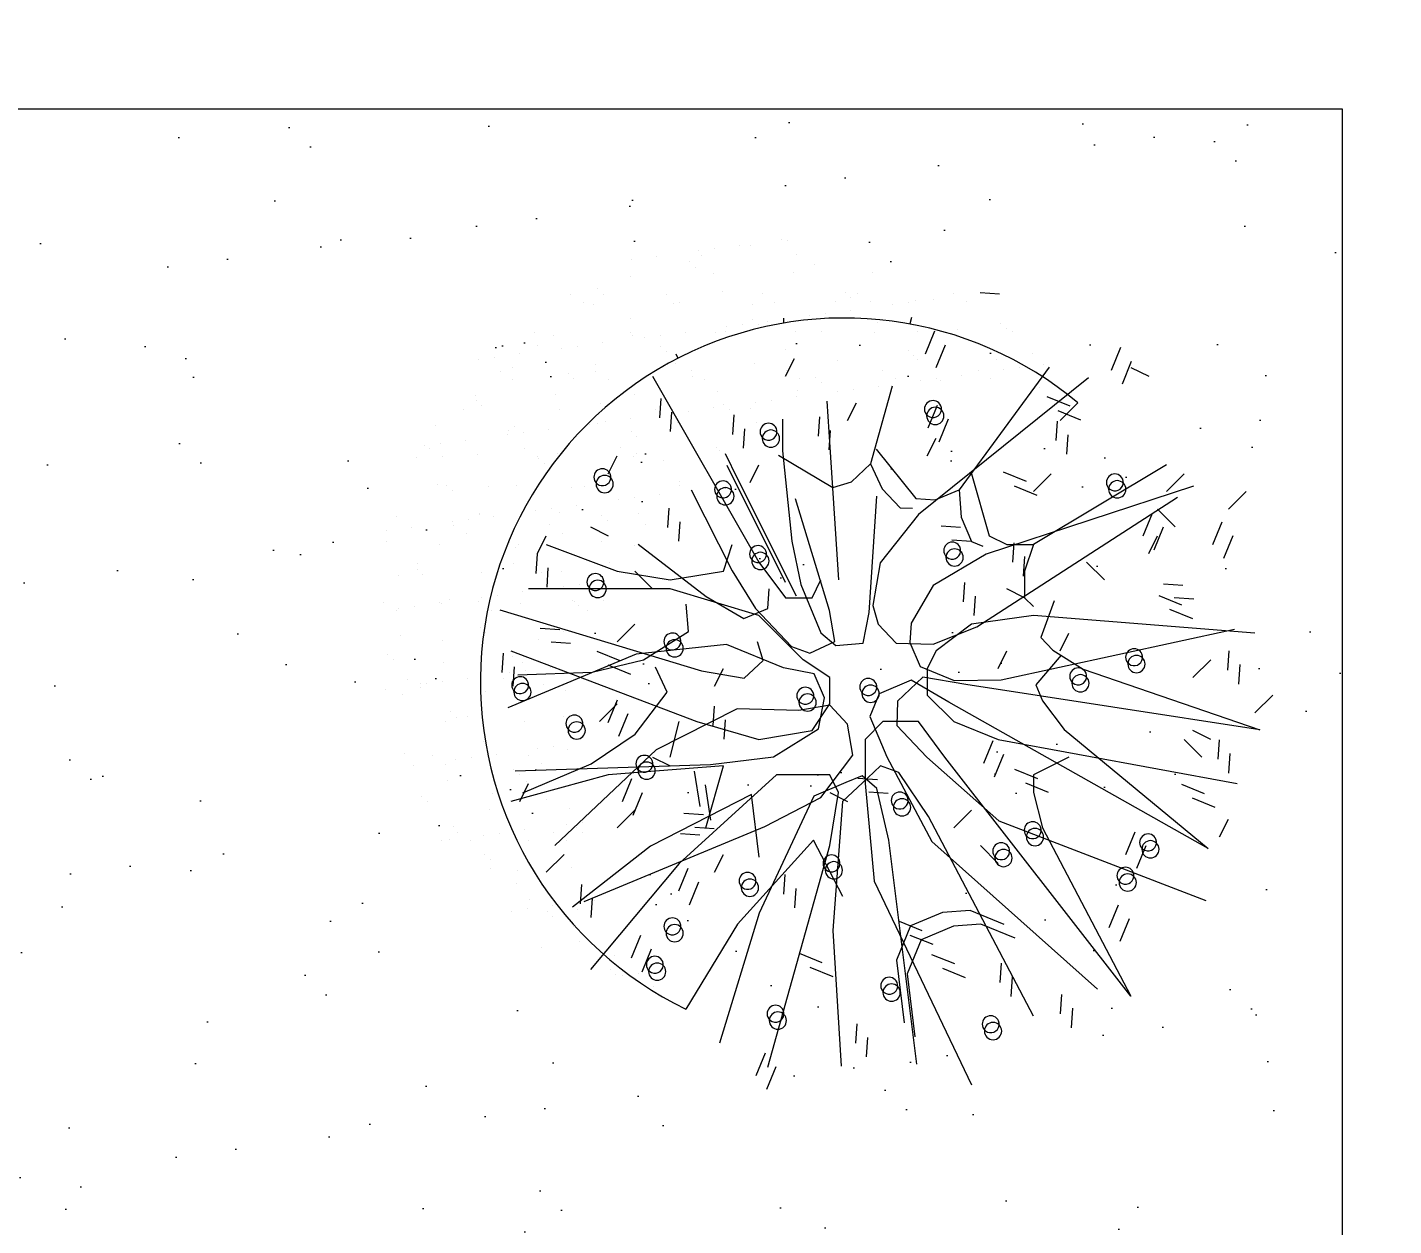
# Model space of a CAD drawing. Header units: millimetres. Extents: x -401 to 2889, y -234 to 146.
# Drawn here: x 95.033 to 98.605, y -17.909 to -14.776 of the extents above; entities that cross this region are included whole.
import ezdxf

# ---------------------------------------------------------------- set-up
doc = ezdxf.new("R2010")
doc.units = ezdxf.units.MM
doc.header["$LTSCALE"] = 3
doc.header["$MEASUREMENT"] = 0
doc.linetypes.add('AXES2', pattern=[1.125, 0.75, -0.125, 0.125, -0.125])
doc.layers.get('0').update_dxf_attribs({"color": 3, "lineweight": 9})
for name, color, linetype, lineweight in [('DIM-IN', 1, 'Continuous', 0), ('HATCH', 253, 'Continuous', 0), ('hatch 2', 251, 'Continuous', 0), ('WALKWAY', 42, 'Continuous', 13)]:
    doc.layers.add(name, color=color, linetype=linetype, lineweight=lineweight)
doc.layers.add('SCHEMATIC', color=7, linetype='Continuous')
doc.styles.add('drwazah arabic', font='ARIALUNI.TTF', dxfattribs={"width": 0.75})
doc.dimstyles.new('Arch A-D 1-200m', dxfattribs={"dimscale": 2, "dimtxt": 0.14, "dimasz": 0.07, "dimexe": 0, "dimexo": 0, "dimgap": 0.05, "dimtad": 0, "dimzin": 1, "dimdsep": 46, "dimtxsty": 'drwazah arabic', "dimblk": 'ARCHTICK', "dimcen": 0, "dimse1": 1, "dimse2": 1, "dimclrd": 9, "dimclre": 9, "dimclrt": 6, "dimaunit": 2, "dimazin": 0, "dimtfac": 1, "dimtmove": 0, "dimatfit": 0, "dimldrblk": 'ARCHTICK', "dimfxl": 0.18, "dimtolj": 1, "dimtzin": 0, "dimlwd": 9, "dimlwe": 9, "dimarcsym": 2})

# ---------------------------------------------------------------- blocks, each defined once
blk = doc.blocks.new('A$C13B16592')
at = {"layer": 'SCHEMATIC', "color": 251, "lineweight": 0}
for p, q in [((1.8576, 3.9655), (1.8576, 3.9655)), ((1.8891, 3.964), (1.8891, 3.964)), ((1.4719, 3.9147), (1.4719, 3.9147)), ((1.4843, 3.8945), (1.4843, 3.8945)), ((1.5465, 3.9245), (1.5465, 3.9245)), ((1.663, 3.9398), (1.663, 3.9398)), ((1.7144, 3.9409), (1.7144, 3.9409)), ((1.9305, 3.8953), (1.9305, 3.8953)), ((1.1607, 3.8737), (1.1607, 3.8737)), ((1.2772, 3.8891), (1.2772, 3.8891)), ((1.432, 3.8625), (1.432, 3.8625)), ((1.4584, 3.8383), (1.4584, 3.8383)), ((2.0138, 3.8498), (2.0138, 3.8498)), ((1.1546, 3.7944), (1.1546, 3.7944)), ((1.5416, 3.8083), (1.5416, 3.8083)), ((1.9167, 3.8131), (1.9167, 3.8131)), ((2.2833, 3.8113), (2.2833, 3.8113)), ((0.8758, 3.7119), (0.8758, 3.7119)), ((1.0012, 3.7367), (1.0012, 3.7367)), ((1.0276, 3.7125), (1.0276, 3.7125)), ((1.3221, 3.7127), (1.3221, 3.7127)), ((1.583, 3.724), (1.583, 3.724)), ((1.7683, 3.7136), (1.7683, 3.7136)), ((2.1564, 3.7191), (2.1564, 3.7191)), ((2.2145, 3.7144), (2.2145, 3.7144)), ((2.6608, 3.7152), (2.6608, 3.7152)), ((0.9362, 3.6734), (0.9362, 3.6734)), ((0.9818, 3.6618), (0.9818, 3.6618)), ((1.3569, 3.6666), (1.3569, 3.6666)), ((1.3825, 3.6742), (1.3825, 3.6742)), ((1.7234, 3.6648), (1.7234, 3.6648)), ((1.8287, 3.6751), (1.8287, 3.6751)), ((2.1105, 3.6787), (2.1105, 3.6787)), ((2.1808, 3.637), (2.1808, 3.637)), ((2.1828, 3.6949), (2.1828, 3.6949)), ((2.275, 3.6759), (2.275, 3.6759)), ((2.3754, 3.6626), (2.3754, 3.6626)), ((2.45, 3.6724), (2.45, 3.6724)), ((2.4856, 3.6835), (2.4856, 3.6835)), ((2.5665, 3.6878), (2.5665, 3.6878)), ((2.7212, 3.6767), (2.7212, 3.6767)), ((1.1523, 3.5983), (1.1523, 3.5983)), ((1.7257, 3.5933), (1.7257, 3.5933)), ((1.7951, 3.5862), (1.7951, 3.5862)), ((1.9897, 3.6118), (1.9897, 3.6118)), ((2.0643, 3.6217), (2.0643, 3.6217)), ((2.8809, 3.5757), (2.8809, 3.5757)), ((0.7075, 3.534), (0.7075, 3.534)), ((0.797, 3.52), (0.797, 3.52)), ((1.1538, 3.5348), (1.1538, 3.5348)), ((1.1636, 3.5183), (1.1636, 3.5183)), ((1.2183, 3.5103), (1.2183, 3.5103)), ((1.2929, 3.5201), (1.2929, 3.5201)), ((1.4094, 3.5354), (1.4094, 3.5354)), ((1.5506, 3.5322), (1.5506, 3.5322)), ((1.6, 3.5357), (1.6, 3.5357)), ((1.604, 3.5611), (1.604, 3.5611)), ((1.6786, 3.5709), (1.6786, 3.5709)), ((1.7521, 3.5691), (1.7521, 3.5691)), ((2.6793, 3.5492), (2.6793, 3.5492)), ((2.9073, 3.5515), (2.9073, 3.5515)), ((2.9388, 3.5381), (2.9388, 3.5381)), ((0.7215, 3.4725), (0.7215, 3.4725)), ((0.8325, 3.4595), (0.8325, 3.4595)), ((0.9071, 3.4693), (0.9071, 3.4693)), ((1.0236, 3.4847), (1.0236, 3.4847)), ((1.2949, 3.4676), (1.2949, 3.4676)), ((0.4468, 3.4087), (0.4468, 3.4087)), ((0.5214, 3.4185), (0.5214, 3.4185)), ((0.6379, 3.4339), (0.6379, 3.4339)), ((0.9908, 3.3857), (0.9908, 3.3857)), ((1.3213, 3.4434), (1.3213, 3.4434)), ((3.032, 3.4373), (3.032, 3.4373)), ((3.0843, 3.3849), (3.0843, 3.3849)), ((0.5453, 3.3523), (0.5453, 3.3523)), ((0.6038, 3.3717), (0.6038, 3.3717)), ((0.8641, 3.3418), (0.8641, 3.3418)), ((0.8905, 3.3176), (0.8905, 3.3176)), ((0.9915, 3.3531), (0.9915, 3.3531)), ((0.6057, 3.3138), (0.6057, 3.3138)), ((1.052, 3.3146), (1.052, 3.3146)), ((0.431, 3.2391), (0.431, 3.2391)), ((0.4334, 3.216), (0.4334, 3.216)), ((0.4598, 3.1918), (0.4598, 3.1918)), ((0.8061, 3.2439), (0.8061, 3.2439)), ((1.0152, 3.2034), (1.0152, 3.2034)), ((0.377, 3.1744), (0.377, 3.1744)), ((0.8233, 3.1752), (0.8233, 3.1752)), ((0.2462, 3.0974), (0.2462, 3.0974)), ((0.5844, 3.0776), (0.5844, 3.0776)), ((0.6128, 3.0956), (0.6128, 3.0956)), ((0.6535, 3.0649), (0.6535, 3.0649)), ((0.77, 3.0803), (0.77, 3.0803)), ((0.1932, 3.0043), (0.1932, 3.0043)), ((0.2678, 3.0141), (0.2678, 3.0141)), ((0.3843, 3.0295), (0.3843, 3.0295)), ((0.5789, 3.0551), (0.5789, 3.0551)), ((0.1537, 2.9518), (0.1537, 2.9518)), ((0.2148, 2.9927), (0.2148, 2.9927)), ((0.2752, 2.9542), (0.2752, 2.9542)), ((0.44, 2.963), (0.44, 2.963)), ((0.661, 2.9935), (0.661, 2.9935)), ((0.7215, 2.955), (0.7215, 2.955)), ((0.7271, 2.9469), (0.7271, 2.9469)), ((0.8151, 2.9678), (0.8151, 2.9678)), ((0.7535, 2.9227), (0.7535, 2.9227)), ((0.2553, 2.8213), (0.2553, 2.8213)), ((0.2963, 2.8211), (0.2963, 2.8211)), ((0.4927, 2.8156), (0.4927, 2.8156)), ((0.6218, 2.8195), (0.6218, 2.8195)), ((0.3227, 2.7969), (0.3227, 2.7969)), ((0.4474, 2.6827), (0.4474, 2.6827)), ((0.449, 2.6869), (0.449, 2.6869)), ((0.062, 2.673), (0.062, 2.673)), ((0.1307, 2.6251), (0.1307, 2.6251)), ((0.3253, 2.6507), (0.3253, 2.6507)), ((0.3305, 2.6338), (0.3305, 2.6338)), ((0.3999, 2.6605), (0.3999, 2.6605)), ((0.5164, 2.6759), (0.5164, 2.6759)), ((0.0142, 2.6097), (0.0142, 2.6097)), ((0.0166, 2.5569), (0.0166, 2.5569)), ((0.3909, 2.5953), (0.3909, 2.5953)), ((0.2643, 2.5452), (0.2643, 2.5452)), ((0.1592, 2.4262), (0.1592, 2.4262)), ((0.1622, 2.4559), (0.1622, 2.4559)), ((0.071, 2.3969), (0.071, 2.3969)), ((0.1856, 2.402), (0.1856, 2.402)), ((0.4581, 2.4108), (0.4581, 2.4108)), ((0.4575, 2.2971), (0.4575, 2.2971)), ((0, 2.2742), (0, 2.2742)), ((0.0604, 2.2357), (0.0604, 2.2357)), ((0.0717, 2.2463), (0.0717, 2.2463)), ((0.1463, 2.2561), (0.1463, 2.2561)), ((0.2628, 2.2714), (0.2628, 2.2714)), ((0.2733, 2.2691), (0.2733, 2.2691)), ((0.3103, 2.2878), (0.3103, 2.2878)), ((0.4462, 2.275), (0.4462, 2.275)), ((0.0801, 2.1208), (0.0801, 2.1208)), ((0.4529, 2.1571), (0.4529, 2.1571)), ((0.4671, 2.1347), (0.4671, 2.1347)), ((0.278, 2.0971), (0.278, 2.0971)), ((0.0222, 2.0313), (0.0222, 2.0313)), ((0.0486, 2.0071), (0.0486, 2.0071)), ((0.2824, 1.9929), (0.2824, 1.9929)), ((0.1157, 1.9154), (0.1157, 1.9154)), ((0.3949, 1.9178), (0.3949, 1.9178)), ((0.0092, 1.867), (0.0092, 1.867)), ((0.1732, 1.8929), (0.1732, 1.8929)), ((0.1762, 1.8769), (0.1762, 1.8769)), ((0.2039, 1.8927), (0.2039, 1.8927)), ((0.2784, 1.9025), (0.2784, 1.9025)), ((0.0891, 1.8447), (0.0891, 1.8447)), ((0.3159, 1.7622), (0.3159, 1.7622)), ((0.3423, 1.738), (0.3423, 1.738)), ((0.3937, 1.7383), (0.3937, 1.7383)), ((0.2914, 1.7168), (0.2914, 1.7168)), ((0.467, 1.6238), (0.467, 1.6238)), ((0.0981, 1.5685), (0.0981, 1.5685)), ((0.2315, 1.5565), (0.2315, 1.5565)), ((0.336, 1.5391), (0.336, 1.5391)), ((0.4106, 1.5489), (0.4106, 1.5489)), ((0.1413, 1.5134), (0.1413, 1.5134)), ((0.2919, 1.518), (0.2919, 1.518)), ((0.3004, 1.4407), (0.3004, 1.4407)), ((0.1788, 1.3673), (0.1788, 1.3673)), ((0.2052, 1.3431), (0.2052, 1.3431)), ((0.5094, 1.3795), (0.5094, 1.3795)), ((0.4942, 1.3064), (0.4942, 1.3064)), ((0.3299, 1.2289), (0.3299, 1.2289)), ((0.2735, 1.1598), (0.2735, 1.1598)), ((0.3094, 1.1646), (0.3094, 1.1646)), ((0.3472, 1.1977), (0.3472, 1.1977)), ((0.4076, 1.1592), (0.4076, 1.1592)), ((0.4681, 1.1854), (0.4681, 1.1854)), ((0.5427, 1.1952), (0.5427, 1.1952)), ((0.4725, 1.0982), (0.4725, 1.0982)), ((0.4989, 1.074), (0.4989, 1.074)), ((0.5032, 1.0303), (0.5032, 1.0303)), ((0.6252, 1.0206), (0.6252, 1.0206)), ((0.6236, 0.9597), (0.6236, 0.9597)), ((0.6002, 0.8318), (0.6002, 0.8318)), ((0.6748, 0.8416), (0.6748, 0.8416)), ((0.685, 0.8868), (0.685, 0.8868)), ((0.7913, 0.857), (0.7913, 0.857)), ((0.7662, 0.8291), (0.7662, 0.8291)), ((0.7926, 0.8049), (0.7926, 0.8049)), ((0.8873, 0.759), (0.8873, 0.759)), ((0.7409, 0.6618), (0.7409, 0.6618)), ((0.9173, 0.6906), (0.9173, 0.6906)), ((1.0599, 0.5599), (1.0599, 0.5599)), ((1.0863, 0.5357), (1.0863, 0.5357)), ((1.1181, 0.529), (1.1181, 0.529))]:
    blk.add_line(p, q, dxfattribs=at)
at = {"layer": 'SCHEMATIC', "color": 96, "lineweight": 0}
blk.add_line((2.7866, 3.7205), (2.8773, 3.7144), dxfattribs=at)
at = {"layer": 'SCHEMATIC', "color": 40, "lineweight": 0}
for p, q in [((1.8682, 3.5998), (1.868, 3.5771)), ((2.4662, 3.6037), (2.4577, 3.5733)), ((2.5307, 3.4343), (2.5742, 3.5406)), ((2.5811, 3.3701), (2.6247, 3.4764)), ((3.3995, 3.358), (3.443, 3.4643)), ((1.3655, 3.4332), (1.3754, 3.413)), ((3.45, 3.2938), (3.4935, 3.4001)), ((3.2916, 3.322), (2.4979, 2.6833)), ((3.1092, 3.3712), (2.6886, 2.7985)), ((2.3764, 3.283), (2.2746, 2.9194)), ((1.2908, 3.1348), (1.2968, 3.2255)), ((2.5439, 3.0875), (2.5874, 3.1938)), ((3.2061, 3.1888), (3.0998, 3.2324)), ((1.2695, 3.176), (1.2695, 3.176)), ((1.3412, 3.0707), (1.3473, 3.1613)), ((1.6315, 3.0574), (1.6376, 3.1481)), ((1.8644, 3.1292), (1.8633, 2.9811)), ((2.0315, 3.0489), (2.0376, 3.1395)), ((2.5944, 3.0233), (2.6379, 3.1296)), ((3.2566, 3.1247), (3.1503, 3.1682)), ((1.682, 2.9933), (1.6881, 3.0839)), ((2.082, 2.9847), (2.088, 3.0753)), ((3.1408, 3.0293), (3.1469, 3.12)), ((3.1913, 2.9652), (3.1974, 3.0558)), ((1.5957, 2.9677), (1.6542, 2.8495)), ((1.8447, 2.9602), (2.0991, 2.8094)), ((1.8633, 2.9811), (1.9079, 2.5594)), ((2.3007, 2.9883), (2.4855, 2.7575)), ((1.6037, 2.9136), (1.8767, 2.3674)), ((2.1861, 2.8357), (2.2746, 2.9194)), ((2.2746, 2.9194), (2.3288, 2.803)), ((2.8943, 2.882), (3.0006, 2.8384)), ((1.6542, 2.8495), (1.9272, 2.3032)), ((2.0991, 2.8094), (2.1861, 2.8357)), ((3.7822, 2.8164), (2.8142, 2.4988)), ((2.9448, 2.8178), (3.0511, 2.7743)), ((1.4379, 2.7992), (1.6285, 2.4203)), ((2.083, 2.2352), (1.9252, 2.7568)), ((2.2679, 2.2258), (2.3043, 2.7696)), ((2.3288, 2.803), (2.4125, 2.7144)), ((2.4855, 2.7575), (2.5762, 2.7514)), ((2.5762, 2.7514), (2.6886, 2.7985)), ((2.6886, 2.7985), (2.6982, 2.6704)), ((2.7705, 2.1584), (3.707, 2.7644)), ((1.3293, 2.6225), (1.3354, 2.7131)), ((2.4979, 2.6833), (2.3192, 2.4584)), ((2.4125, 2.7144), (2.47, 2.7128)), ((3.548, 2.5834), (3.5915, 2.6897)), ((1.3798, 2.5583), (1.3859, 2.6489)), ((2.6949, 2.6222), (2.6042, 2.6283)), ((2.6982, 2.6704), (2.7453, 2.558)), ((3.5984, 2.5192), (3.642, 2.6255)), ((3.873, 2.5434), (3.9166, 2.6497)), ((1.9079, 2.5594), (1.9489, 2.3564)), ((2.7453, 2.558), (2.6547, 2.5641)), ((2.7453, 2.558), (2.7985, 2.5363)), ((3.9235, 2.4792), (3.967, 2.5856)), ((0.7142, 2.4087), (0.7203, 2.4993)), ((1.1902, 2.5451), (1.5081, 2.301)), ((2.8142, 2.4988), (2.5676, 2.3514)), ((2.9389, 2.4602), (2.945, 2.5508)), ((0.7647, 2.3445), (0.7707, 2.4351)), ((2.3192, 2.4584), (2.2848, 2.2582)), ((2.9894, 2.396), (2.9954, 2.4867)), ((0.7411, 2.4136), (0.7411, 2.4136)), ((2.7081, 2.2754), (2.7141, 2.366)), ((2.5676, 2.3514), (2.4649, 2.1762)), ((2.7585, 2.2112), (2.7646, 2.3018)), ((3.6204, 2.3054), (3.7268, 2.2619)), ((3.7328, 2.3525), (3.6422, 2.3586)), ((0.545, 2.238), (1.4853, 1.953)), ((2.1077, 2.0908), (2.083, 2.2352)), ((2.2848, 2.2582), (2.3111, 2.1713)), ((3.1323, 2.2804), (3.0701, 2.1098)), ((3.6709, 2.2412), (3.7772, 2.1977)), ((3.7833, 2.2883), (3.6927, 2.2944)), ((2.2401, 2.082), (2.2679, 2.2258)), ((2.3111, 2.1713), (2.3948, 2.0828)), ((2.4649, 2.1762), (2.4588, 2.0856)), ((2.0431, 2.1316), (2.112, 2.0724)), ((2.5671, 2.0779), (2.7705, 2.1584)), ((2.8842, 1.9115), (3.9742, 2.1481)), ((3.0701, 2.1098), (3.1259, 2.0507)), ((0.784, 2.0883), (0.8746, 2.0823)), ((1.1057, 2.0002), (0.9993, 2.0437)), ((1.9913, 2.0366), (2.1077, 2.0908)), ((2.112, 2.0724), (2.2401, 2.082)), ((2.3948, 2.0828), (2.5671, 2.0779)), ((2.4588, 2.0856), (2.5059, 1.9732)), ((3.1259, 2.0507), (3.267, 1.9606)), ((3.943, 1.9561), (3.9491, 2.0467)), ((0.5558, 1.9459), (0.5619, 2.0365)), ((3.1648, 2.0264), (3.0464, 1.8886)), ((3.9935, 1.8919), (3.9995, 1.9826)), ((1.3252, 1.8541), (1.271, 1.9706)), ((2.0591, 1.8272), (2.012, 1.9396)), ((2.5189, 1.9241), (2.4008, 1.8124)), ((2.5059, 1.9732), (2.6654, 1.9079)), ((2.7191, 1.8897), (2.5189, 1.9241)), ((3.267, 1.9606), (4.0925, 1.6788)), ((0.6224, 1.8777), (0.6224, 1.8777)), ((2.4651, 1.9093), (2.3153, 1.8465)), ((2.6403, 1.8065), (2.4651, 1.9093)), ((2.6654, 1.9079), (2.8842, 1.9115)), ((3.0464, 1.8886), (3.0778, 1.8137)), ((1.5406, 1.698), (1.5467, 1.7886)), ((1.6527, 1.7759), (1.2738, 1.5854)), ((1.9398, 1.7679), (1.6527, 1.7759))]:
    blk.add_line(p, q, dxfattribs=at)
at = {"layer": 'SCHEMATIC', "color": 76, "lineweight": 0}
for p, q in [((2.3075, 3.5807), (2.3075, 3.5807)), ((1.9257, 3.537), (1.9257, 3.537)), ((2.0463, 3.5365), (2.0463, 3.5365)), ((2.2923, 3.5352), (2.2923, 3.5352)), ((2.4925, 3.5373), (2.4925, 3.5373)), ((1.8767, 3.4549), (1.8767, 3.4549)), ((2.4501, 3.45), (2.4501, 3.45)), ((1.3659, 3.3904), (1.3659, 3.3904)), ((1.7325, 3.3887), (1.7325, 3.3887)), ((1.8777, 3.3288), (1.9191, 3.4115)), ((2.1195, 3.4026), (2.1195, 3.4026)), ((2.4765, 3.4258), (2.4765, 3.4258)), ((2.4946, 3.4074), (2.4946, 3.4074)), ((2.8611, 3.4057), (2.8611, 3.4057)), ((1.2575, 3.3288), (1.7537, 2.4605)), ((1.4378, 3.3539), (1.4378, 3.3539)), ((1.446, 3.3291), (1.446, 3.3291)), ((1.884, 3.3547), (1.884, 3.3547)), ((2.0194, 3.3242), (2.0194, 3.3242)), ((2.3303, 3.3555), (2.3303, 3.3555)), ((2.3907, 3.317), (2.3907, 3.317)), ((2.5821, 3.3188), (2.5821, 3.3188)), ((2.6986, 3.3342), (2.6986, 3.3342)), ((2.7765, 3.3563), (2.7765, 3.3563)), ((2.8369, 3.3178), (2.8369, 3.3178)), ((2.8933, 3.3598), (2.8933, 3.3598)), ((2.9679, 3.3696), (2.9679, 3.3696)), ((3.4903, 3.3702), (3.573, 3.3288)), ((1.4982, 3.3154), (1.4982, 3.3154)), ((1.5597, 3.2561), (1.5597, 3.2561)), ((1.9348, 3.2609), (1.9348, 3.2609)), ((1.9445, 3.3162), (1.9445, 3.3162)), ((2.0458, 3.3), (2.0458, 3.3)), ((2.1218, 3.2582), (2.1218, 3.2582)), ((2.1964, 3.268), (2.1964, 3.268)), ((2.3129, 3.2834), (2.3129, 3.2834)), ((2.5075, 3.309), (2.5075, 3.309)), ((2.6012, 3.3115), (2.6012, 3.3115)), ((3.0634, 3.2778), (3.0634, 3.2778)), ((1.1726, 3.2421), (1.1726, 3.2421)), ((1.5886, 3.1984), (1.5886, 3.1984)), ((1.7361, 3.2074), (1.7361, 3.2074)), ((1.8107, 3.2173), (1.8107, 3.2173)), ((1.9272, 3.2326), (1.9272, 3.2326)), ((2.071, 3.2126), (2.0845, 2.9981)), ((2.1671, 3.1221), (2.2085, 3.2048)), ((3.1595, 3.1221), (3.2422, 3.2048)), ((1.1558, 3.131), (1.1558, 3.131)), ((1.3504, 3.1567), (1.3504, 3.1567)), ((1.425, 3.1665), (1.425, 3.1665)), ((1.5415, 3.1818), (1.5415, 3.1818)), ((1.615, 3.1742), (1.615, 3.1742)), ((1.7158, 3.1768), (1.7158, 3.1768)), ((0.9647, 3.1059), (0.9647, 3.1059)), ((0.9998, 3.1096), (0.9998, 3.1096)), ((1.0393, 3.1157), (1.0393, 3.1157)), ((1.1578, 3.0727), (1.1578, 3.0727)), ((1.3749, 3.1143), (1.3749, 3.1143)), ((1.7415, 3.1126), (1.7415, 3.1126)), ((1.1842, 3.0485), (1.1842, 3.0485)), ((2.0845, 2.9981), (2.1258, 2.3778)), ((2.5393, 2.9567), (2.5806, 3.0394)), ((1.0507, 2.874), (1.0921, 2.9567)), ((1.1073, 2.9943), (1.1073, 2.9943)), ((1.1677, 2.9558), (1.1677, 2.9558)), ((1.1817, 2.966), (1.1817, 2.966)), ((1.3089, 2.9342), (1.3089, 2.9342)), ((1.5535, 2.9951), (1.5535, 2.9951)), ((1.5687, 2.98), (1.5687, 2.98)), ((1.7123, 2.8327), (1.7537, 2.9154)), ((2.746, 2.874), (2.8287, 2.5846)), ((3.6557, 2.9154), (3.0355, 2.5432)), ((3.0355, 2.7913), (3.1182, 2.874)), ((3.6557, 2.7913), (3.7384, 2.874)), ((0.8781, 2.8085), (0.8781, 2.8085)), ((0.939, 2.8164), (0.939, 2.8164)), ((1.0089, 2.8334), (1.0089, 2.8334)), ((1.384, 2.8382), (1.384, 2.8382)), ((1.3852, 2.8172), (1.3852, 2.8172)), ((1.0968, 2.7523), (1.0968, 2.7523)), ((1.1714, 2.7621), (1.1714, 2.7621)), ((1.2879, 2.7774), (1.2879, 2.7774)), ((3.9451, 2.7086), (4.0278, 2.7913)), ((0.7111, 2.7015), (0.7111, 2.7015)), ((0.7857, 2.7113), (0.7857, 2.7113)), ((0.8241, 2.6917), (0.8241, 2.6917)), ((0.9021, 2.7266), (0.9021, 2.7266)), ((1.1907, 2.6899), (1.1907, 2.6899)), ((3.697, 2.6259), (3.6143, 2.7086)), ((0.7768, 2.6346), (0.7768, 2.6346)), ((0.9681, 2.6259), (1.0507, 2.5846)), ((1.0208, 2.6778), (1.0208, 2.6778)), ((1.0472, 2.6536), (1.0472, 2.6536)), ((1.223, 2.6354), (1.223, 2.6354)), ((0.59, 2.552), (0.59, 2.552)), ((0.72, 2.5019), (0.7613, 2.5846)), ((0.8372, 2.5961), (0.8372, 2.5961)), ((1.0179, 2.5573), (1.0179, 2.5573)), ((2.8287, 2.5846), (2.9114, 2.5432)), ((3.573, 2.5019), (3.6143, 2.5846)), ((0.6164, 2.5278), (0.6164, 2.5278)), ((0.6309, 2.5434), (0.6309, 2.5434)), ((0.7613, 2.5432), (1.0921, 2.4192)), ((1.1718, 2.5393), (1.1718, 2.5393)), ((1.5883, 2.4192), (1.6296, 2.5432)), ((2.9114, 2.5432), (3.0355, 2.5432)), ((3.0355, 2.5432), (2.9941, 2.4192)), ((0.6085, 2.4567), (0.6085, 2.4567)), ((1.0547, 2.4576), (1.0547, 2.4576)), ((1.7537, 2.4605), (1.8777, 2.2951)), ((3.2835, 2.4605), (3.3662, 2.3778)), ((0.8332, 2.4156), (0.8332, 2.4156)), ((1.0343, 2.373), (1.0343, 2.373)), ((1.0921, 2.4192), (1.3402, 2.3778)), ((1.2575, 2.3365), (1.1748, 2.4192)), ((1.3402, 2.3778), (1.5883, 2.4192)), ((2.0018, 2.2951), (2.0431, 2.3778)), ((2.9941, 2.4192), (2.9941, 2.2951)), ((0.532, 2.3069), (0.532, 2.3069)), ((0.6485, 2.3222), (0.6485, 2.3222)), ((1.3402, 2.3365), (0.6786, 2.3365)), ((0.8432, 2.3479), (0.8432, 2.3479)), ((0.9178, 2.3577), (0.9178, 2.3577)), ((1.7537, 2.2124), (1.3402, 2.3365)), ((1.5081, 2.301), (1.6833, 2.1982)), ((1.7957, 2.2453), (1.8018, 2.336)), ((2.9941, 2.2951), (2.9114, 2.3365)), ((0.5067, 2.2365), (0.5067, 2.2365)), ((0.6399, 2.2673), (0.6399, 2.2673)), ((0.8837, 2.2829), (0.8837, 2.2829)), ((0.8925, 2.2758), (0.8925, 2.2758)), ((0.9101, 2.2587), (0.9101, 2.2587)), ((0.9529, 2.2373), (0.9529, 2.2373)), ((1.0269, 2.2812), (1.0269, 2.2812)), ((1.4244, 2.1365), (1.4148, 2.2646)), ((1.8777, 2.2951), (2.0018, 2.2951)), ((2.9941, 2.2951), (3.0355, 2.2538)), ((1.0921, 2.0884), (1.1748, 2.1711)), ((1.9604, 2.0057), (1.7537, 2.2124)), ((2.746, 2.1711), (2.5806, 2.0471)), ((3.0355, 2.2124), (2.746, 2.1711)), ((4.0692, 2.1297), (3.0355, 2.2124)), ((0.4793, 2.1329), (0.4793, 2.1329)), ((0.8422, 2.1395), (0.8422, 2.1395)), ((1.2154, 2.0049), (1.4244, 2.1365)), ((3.1595, 2.0471), (3.2008, 2.1297)), ((0.5959, 2.0471), (1.4642, 1.7163)), ((0.7242, 2.0979), (0.7242, 2.0979)), ((1.6023, 2.0762), (1.1806, 2.0316)), ((1.8682, 1.9674), (1.6023, 2.0762)), ((1.774, 2.0024), (1.7477, 2.0893)), ((2.5806, 2.0471), (2.5393, 1.9644)), ((2.8701, 1.9644), (2.9114, 2.0471)), ((1.1806, 2.0316), (0.5812, 1.7803)), ((0.604, 2.0187), (0.604, 2.0187)), ((0.6489, 1.9912), (0.6489, 1.9912)), ((0.9749, 1.9481), (1.2154, 2.0049)), ((1.1561, 1.936), (1.0498, 1.9795)), ((1.6854, 1.9187), (1.774, 2.0024)), ((2.0845, 1.923), (1.9604, 2.0057)), ((3.7797, 1.923), (3.8624, 2.0057)), ((0.562, 1.9162), (0.562, 1.9162)), ((0.5896, 1.9435), (0.5896, 1.9435)), ((0.6281, 1.9349), (0.9749, 1.9481)), ((0.6642, 1.9533), (0.6642, 1.9533)), ((0.7807, 1.9686), (0.7807, 1.9686)), ((1.4853, 1.953), (1.6854, 1.9187)), ((1.5469, 1.8817), (1.5883, 1.9644)), ((2.012, 1.9396), (1.8682, 1.9674)), ((2.0845, 1.799), (2.0845, 1.923)), ((2.5393, 1.9644), (2.5393, 1.8403)), ((0.4761, 1.8586), (0.4761, 1.8586)), ((0.7466, 1.888), (0.7466, 1.888)), ((0.7731, 1.8638), (0.7731, 1.8638)), ((0.8512, 1.8634), (0.8512, 1.8634)), ((1.1761, 1.6571), (1.3252, 1.8541)), ((1.0094, 1.7163), (1.0921, 1.799)), ((2.0018, 1.6749), (2.0845, 1.799)), ((2.5393, 1.8403), (2.6633, 1.7163)), ((4.0692, 1.7576), (4.1519, 1.8403)), ((0.8399, 1.7391), (0.8399, 1.7391)), ((0.8977, 1.7495), (0.8977, 1.7495)), ((0.6579, 1.7151), (0.6579, 1.7151)), ((1.3402, 1.5509), (1.3815, 1.7163)), ((1.4642, 1.7163), (1.7537, 1.6336)), ((1.7537, 1.6336), (2.0018, 1.6749)), ((2.3325, 1.7163), (2.2498, 1.6336)), ((2.4979, 1.7163), (2.3325, 1.7163)), ((2.622, 1.5509), (2.4979, 1.7163)), ((2.6633, 1.7163), (2.8701, 1.6336)), ((3.8624, 1.6336), (3.7797, 1.6749)), ((0.7963, 1.5997), (0.7963, 1.5997)), ((0.971, 1.5192), (1.1761, 1.6571)), ((2.2498, 1.6336), (2.2498, 1.4268)), ((2.8701, 1.6336), (3.9865, 1.4268)), ((3.7384, 1.6336), (3.8211, 1.5509)), ((3.897, 1.5404), (3.9031, 1.6311)), ((0.4851, 1.5825), (0.4851, 1.5825)), ((0.5271, 1.5642), (0.5271, 1.5642)), ((0.6777, 1.5573), (0.6777, 1.5573)), ((0.7217, 1.5898), (0.7217, 1.5898)), ((1.2738, 1.5854), (0.8016, 1.1388)), ((0.8602, 1.5873), (0.8602, 1.5873)), ((1.2575, 1.5509), (1.3402, 1.5095)), ((3.4903, 0.4345), (2.622, 1.5509)), ((3.2008, 1.5509), (3.0355, 1.4682)), ((3.9475, 1.4763), (3.9535, 1.5669)), ((1.0507, 1.4682), (0.5959, 1.3441)), ((0.6096, 1.4931), (0.6096, 1.4931)), ((0.6162, 1.4867), (1.5285, 1.5167)), ((0.636, 1.4689), (0.636, 1.4689)), ((0.7381, 1.5188), (0.7381, 1.5188)), ((1.5883, 1.5095), (1.0507, 1.4682)), ((1.8364, 1.4682), (1.3815, 1.0547)), ((1.4789, 1.3198), (1.4536, 1.4853)), ((1.5056, 1.2201), (1.5883, 1.5095)), ((2.0018, 1.4682), (1.8364, 1.4682)), ((2.0845, 1.4682), (2.0018, 1.4682)), ((2.1258, 1.3855), (2.0845, 1.4682)), ((3.0355, 1.4682), (3.0355, 1.3855)), ((0.6373, 1.3441), (0.6786, 1.4268)), ((0.667, 1.439), (0.667, 1.439)), ((2.2498, 1.4268), (2.2912, 0.972)), ((3.7254, 1.4245), (3.8317, 1.3809)), ((0.7607, 1.3546), (0.7607, 1.3546)), ((1.7194, 1.3765), (1.2481, 1.1349)), ((1.7544, 1.0829), (1.7194, 1.3765)), ((2.0845, 1.1374), (2.1258, 1.3855)), ((2.0845, 1.3855), (2.1671, 1.3441)), ((3.0355, 1.3855), (3.0768, 1.2201)), ((3.7759, 1.3603), (3.8822, 1.3168)), ((0.8693, 1.3112), (0.8693, 1.3112)), ((1.0921, 1.2201), (1.1748, 1.3028)), ((2.6633, 1.2201), (2.746, 1.3028)), ((0.8538, 1.2362), (0.8538, 1.2362)), ((0.9033, 1.2239), (0.9033, 1.2239)), ((0.9284, 1.246), (0.9284, 1.246)), ((0.9379, 0.8764), (1.781, 1.2263)), ((3.0768, 1.2201), (3.4903, 0.4345)), ((3.9038, 1.1787), (3.9451, 1.2614)), ((0.6592, 1.2106), (0.6592, 1.2106)), ((0.676, 1.1629), (0.676, 1.1629)), ((0.7934, 1.1985), (0.7934, 1.1985)), ((0.8539, 1.16), (0.8539, 1.16)), ((0.9297, 1.1997), (0.9297, 1.1997)), ((3.4667, 1.0958), (3.5103, 1.2022)), ((0.7613, 1.0134), (0.844, 1.096)), ((1.2481, 1.1349), (0.8831, 0.8498)), ((1.5469, 1.0134), (1.5883, 1.096)), ((1.795, 0.1037), (2.0845, 1.1374)), ((2.7874, 1.1374), (2.8701, 1.0547)), ((3.5172, 1.0316), (3.5607, 1.138)), ((0.8783, 1.0351), (0.8783, 1.0351)), ((1.3815, 1.0547), (0.9681, 0.5585)), ((2.2912, 0.972), (2.746, 0.021)), ((0.9092, 0.8397), (0.9092, 0.8397)), ((0.9859, 0.8826), (0.9859, 0.8826)), ((0.9696, 0.8012), (0.9696, 0.8012)), ((1.6533, 0.7702), (1.4123, 0.3746)), ((1.7553, 0.8217), (1.5691, 0.2151)), ((3.4398, 0.6909), (3.4833, 0.7972)), ((1.0811, 0.6246), (1.0811, 0.6246)), ((1.1926, 0.5388), (1.1926, 0.5388)), ((1.2629, 0.4811), (1.2629, 0.4811))]:
    blk.add_line(p, q, dxfattribs=at)
at = {"layer": 'SCHEMATIC', "color": 44, "lineweight": 0}
for p, q in [((1.6285, 2.4203), (1.7385, 2.2448)), ((1.9489, 2.3564), (2.0431, 2.1316)), ((1.6833, 2.1982), (1.7957, 2.2453)), ((1.7385, 2.2448), (1.9059, 2.0677)), ((0.7335, 2.1525), (0.8241, 2.1464)), ((1.9059, 2.0677), (1.9913, 2.0366)), ((0.6063, 1.8817), (0.6124, 1.9724)), ((1.05, 1.7126), (1.0936, 1.8189)), ((1.1005, 1.6484), (1.144, 1.7547)), ((1.5911, 1.6338), (1.5972, 1.7244)), ((0.6512, 1.3845), (0.971, 1.5192)), ((1.1164, 1.344), (1.1599, 1.4503)), ((1.5294, 1.2556), (1.5041, 1.4211)), ((1.1669, 1.2798), (1.2104, 1.3862)), ((1.404, 1.2884), (1.4946, 1.2823)), ((1.4545, 1.2242), (1.5451, 1.2181)), ((1.3878, 1.1936), (1.4784, 1.1875)), ((1.3798, 0.9258), (1.4233, 1.0322)), ((1.4302, 0.8617), (1.4738, 0.968)), ((0.9206, 0.8655), (0.9266, 0.9561)), ((0.971, 0.8013), (0.9771, 0.892)), ((1.1586, 0.6129), (1.2021, 0.7192)), ((1.209, 0.5487), (1.2526, 0.6551)), ((1.7409, 0.0642), (1.7844, 0.1705))]:
    blk.add_line(p, q, dxfattribs=at)
at = {"layer": 'SCHEMATIC', "color": 71, "lineweight": 0}
for p, q in [((4.0925, 1.6788), (2.7191, 1.8897)), ((2.0842, 1.7926), (1.9398, 1.7679)), ((2.0313, 1.6834), (2.0591, 1.8272)), ((2.1679, 1.704), (2.0842, 1.7926)), ((2.3153, 1.8465), (2.2717, 1.7401)), ((2.4008, 1.8124), (2.3976, 1.6976)), ((3.851, 1.1247), (2.6403, 1.8065)), ((3.0778, 1.8137), (3.178, 1.6795)), ((2.2717, 1.7401), (2.3502, 1.5528)), ((1.8222, 1.5517), (2.0313, 1.6834)), ((2.1926, 1.5596), (2.1679, 1.704)), ((2.3976, 1.6976), (2.5372, 1.55)), ((3.178, 1.6795), (3.851, 1.1247)), ((2.8034, 1.5225), (2.8469, 1.6289)), ((1.5285, 1.5167), (1.8222, 1.5517)), ((2.0434, 1.3627), (2.1926, 1.5596)), ((2.3502, 1.5528), (2.5604, 1.1564)), ((2.5372, 1.55), (2.8737, 1.2532)), ((2.8539, 1.4583), (2.8974, 1.5647)), ((2.3213, 1.5101), (2.2623, 1.4543)), ((2.4067, 1.479), (2.3213, 1.5101)), ((2.5446, 1.274), (2.4067, 1.479)), ((2.9472, 1.4947), (3.0535, 1.4512)), ((2.1602, 1.4319), (2.0104, 1.3691)), ((2.2623, 1.4543), (2.1442, 1.3427)), ((2.2352, 1.4633), (2.1602, 1.4319)), ((2.2161, 1.4525), (2.3067, 1.4465)), ((2.304, 1.4041), (2.2352, 1.4633)), ((2.3608, 1.1636), (2.304, 1.4041)), ((2.9977, 1.4305), (3.104, 1.387)), ((2.0104, 1.3691), (1.7553, 0.8217)), ((1.781, 1.2263), (2.0434, 1.3627)), ((2.1442, 1.3427), (2.0986, 0.7405)), ((2.2666, 1.3884), (2.3572, 1.3823)), ((3.0357, 0.3407), (2.5446, 1.274)), ((2.8737, 1.2532), (3.8402, 0.8813)), ((2.0091, 1.1625), (1.6533, 0.7702)), ((2.1454, 0.9001), (2.0091, 1.1625)), ((2.4911, 0.1171), (2.3608, 1.1636)), ((2.5604, 1.1564), (3.3337, 0.4675)), ((1.8704, 0.9112), (1.8764, 1.0019)), ((1.9208, 0.8471), (1.9269, 0.9377)), ((2.7392, 0.8349), (2.6111, 0.8253)), ((2.8987, 0.7697), (2.7392, 0.8349)), ((3.3893, 0.7551), (3.4328, 0.8614)), ((2.4081, 0.7843), (2.5144, 0.7407)), ((2.6111, 0.8253), (2.4613, 0.7625)), ((2.7897, 0.7708), (2.6616, 0.7611)), ((2.9492, 0.7055), (2.7897, 0.7708)), ((2.0986, 0.7405), (2.1384, 0.1072)), ((2.4613, 0.7625), (2.396, 0.603)), ((2.4586, 0.7201), (2.5649, 0.6766)), ((2.6616, 0.7611), (2.5117, 0.6983)), ((2.5117, 0.6983), (2.4464, 0.5388)), ((2.0492, 0.5898), (1.9428, 0.6333)), ((2.396, 0.603), (2.431, 0.3093)), ((2.6679, 0.5848), (2.5615, 0.6283)), ((2.8805, 0.4978), (2.8866, 0.5884)), ((2.0996, 0.5256), (1.9933, 0.5691)), ((2.4464, 0.5388), (2.4814, 0.2452)), ((2.7183, 0.5206), (2.612, 0.5642)), ((2.931, 0.4336), (2.9371, 0.5242)), ((3.1621, 0.3515), (3.1681, 0.4421)), ((3.2125, 0.2873), (3.2186, 0.378)), ((2.2062, 0.2151), (2.2122, 0.3058)), ((2.2566, 0.151), (2.2627, 0.2416)), ((1.7914, 0), (1.8349, 0.1063))]:
    blk.add_line(p, q, dxfattribs=at)
at = {"layer": 'SCHEMATIC', "color": 251, "lineweight": 0}
blk.add_arc((2.152, 1.903), 1.698, 50.05418, 244.17546, dxfattribs=at)
at = {"layer": 'SCHEMATIC', "color": 40, "lineweight": 0}
for centre, start, end in [((2.5662, 3.1758), 22.73979, 202.73979), ((2.5662, 3.1758), 202.73979, 22.73979), ((1.7987, 3.0697), 22.73979, 202.73979), ((1.7987, 3.0697), 202.73979, 22.73979), ((1.0231, 2.8576), 22.73979, 202.73979), ((1.0231, 2.8576), 202.73979, 22.73979), ((3.4153, 2.8331), 22.73979, 202.73979), ((1.5864, 2.8004), 22.73979, 202.73979), ((1.5864, 2.8004), 202.73979, 22.73979), ((3.4153, 2.8331), 202.73979, 22.73979), ((2.656, 2.5149), 22.73979, 202.73979), ((1.7497, 2.4985), 22.73979, 202.73979), ((1.7497, 2.4985), 202.73979, 22.73979), ((2.656, 2.5149), 202.73979, 22.73979), ((0.9904, 2.368), 22.73979, 202.73979), ((0.9904, 2.368), 202.73979, 22.73979), ((1.3497, 2.0905), 22.73979, 202.73979), ((1.3497, 2.0905), 202.73979, 22.73979), ((3.5051, 2.0171), 22.73979, 202.73979), ((3.5051, 2.0171), 202.73979, 22.73979), ((0.6394, 1.8866), 22.73979, 202.73979), ((2.2641, 1.8784), 22.73979, 202.73979), ((3.2439, 1.9274), 22.73979, 202.73979), ((3.2439, 1.9274), 202.73979, 22.73979), ((0.6394, 1.8866), 202.73979, 22.73979), ((1.9702, 1.8376), 22.73979, 202.73979), ((1.9702, 1.8376), 202.73979, 22.73979), ((2.2641, 1.8784), 202.73979, 22.73979), ((0.8925, 1.707), 22.73979, 202.73979), ((0.8925, 1.707), 202.73979, 22.73979), ((1.219, 1.5194), 22.73979, 202.73979), ((1.219, 1.5194), 202.73979, 22.73979), ((2.4111, 1.348), 22.73979, 202.73979), ((2.4111, 1.348), 202.73979, 22.73979), ((3.0316, 1.2093), 22.73979, 202.73979), ((3.0316, 1.2093), 202.73979, 22.73979), ((2.8846, 1.1114), 22.73979, 202.73979), ((3.5704, 1.1522), 22.73979, 202.73979), ((3.5704, 1.1522), 202.73979, 22.73979), ((2.0927, 1.0543), 22.73979, 202.73979), ((2.8846, 1.1114), 202.73979, 22.73979), ((2.0927, 1.0543), 202.73979, 22.73979), ((3.4643, 0.9971), 22.73979, 202.73979), ((1.7008, 0.9727), 22.73979, 202.73979), ((1.7008, 0.9727), 202.73979, 22.73979), ((3.4643, 0.9971), 202.73979, 22.73979), ((1.3497, 0.7605), 22.73979, 202.73979), ((1.3497, 0.7605), 202.73979, 22.73979), ((1.268, 0.581), 22.73979, 202.73979), ((1.268, 0.581), 202.73979, 22.73979), ((2.3621, 0.4831), 22.73979, 202.73979), ((2.3621, 0.4831), 202.73979, 22.73979), ((1.8314, 0.3525), 22.73979, 202.73979), ((1.8314, 0.3525), 202.73979, 22.73979), ((2.8356, 0.3036), 22.73979, 202.73979), ((2.8356, 0.3036), 202.73979, 22.73979)]:
    blk.add_arc(centre, 0.0396, start, end, dxfattribs=at)
at = {"layer": 'SCHEMATIC', "color": 76, "lineweight": 0}
for centre, start, end in [((2.577, 3.1439), 0, 180), ((2.577, 3.1439), 180, 0), ((1.8096, 3.0378), 0, 180), ((1.8096, 3.0378), 180, 0), ((1.0339, 2.8256), 0, 180), ((1.0339, 2.8256), 180, 0), ((1.5973, 2.7685), 0, 180), ((3.4262, 2.8012), 0, 180), ((1.5973, 2.7685), 180, 0), ((3.4262, 2.8012), 180, 0), ((1.7606, 2.4666), 0, 180), ((2.6669, 2.4829), 0, 180), ((1.7606, 2.4666), 180, 0), ((2.6669, 2.4829), 180, 0), ((1.0013, 2.3361), 0, 180), ((1.0013, 2.3361), 180, 0), ((1.3605, 2.0586), 0, 180), ((1.3605, 2.0586), 180, 0), ((3.516, 1.9852), 0, 180), ((3.516, 1.9852), 180, 0), ((3.2547, 1.8954), 0, 180), ((0.6502, 1.8546), 0, 180), ((0.6502, 1.8546), 180, 0), ((2.275, 1.8465), 0, 180), ((3.2547, 1.8954), 180, 0), ((1.981, 1.8057), 0, 180), ((1.981, 1.8057), 180, 0), ((2.275, 1.8465), 180, 0), ((0.9033, 1.6751), 0, 180), ((0.9033, 1.6751), 180, 0), ((1.2299, 1.4874), 0, 180), ((1.2299, 1.4874), 180, 0), ((2.4219, 1.3161), 0, 180), ((2.4219, 1.3161), 180, 0), ((3.0424, 1.1774), 0, 180), ((3.0424, 1.1774), 180, 0), ((3.5813, 1.1203), 0, 180), ((2.8955, 1.0795), 0, 180), ((3.5813, 1.1203), 180, 0), ((2.1035, 1.0223), 0, 180), ((2.1035, 1.0223), 180, 0), ((2.8955, 1.0795), 180, 0), ((1.7116, 0.9407), 0, 180), ((3.4751, 0.9652), 0, 180), ((3.4751, 0.9652), 180, 0), ((1.7116, 0.9407), 180, 0), ((1.3605, 0.7286), 0, 180), ((1.3605, 0.7286), 180, 0), ((1.2789, 0.5491), 0, 180), ((1.2789, 0.5491), 180, 0), ((2.3729, 0.4512), 0, 180), ((2.3729, 0.4512), 180, 0), ((1.8422, 0.3206), 0, 180), ((1.8422, 0.3206), 180, 0), ((2.8465, 0.2716), 0, 180), ((2.8465, 0.2716), 180, 0)]:
    blk.add_arc(centre, 0.0403, start, end, dxfattribs=at)
blk = doc.blocks.new('_ArchTick')
at = {"color": 0, "linetype": 'ByBlock', "const_width": 0.15}
blk.add_lwpolyline([(-0.5, -0.5), (0.5, 0.5)], dxfattribs=at)
blk = doc.blocks.new('*D45')
at = {"layer": 'Defpoints', "color": 0, "transparency": 16777216}
for p in [(97.371, -7.3905), (104.6078, -7.3905), (96.3337, -44.7532)]:
    blk.add_point(p, dxfattribs=at)
at = {"layer": 'DIM-IN', "color": 9, "linetype": 'ByBlock', "lineweight": 9, "transparency": 16777216}
for p, q in [((104.6078, -7.3905), (104.6078, -25.6048)), ((104.6078, -44.7532), (104.6078, -26.5389))]:
    blk.add_line(p, q, dxfattribs=at)
at = {"layer": 'DIM-IN', "color": 9, "lineweight": 9, "transparency": 16777216, "xscale": 0.14, "yscale": 0.14, "zscale": 0.14}
for p, rotation in [((104.6078, -7.3905), 90), ((104.6078, -44.7532), 270)]:
    blk.add_blockref('_ArchTick', p, dxfattribs=dict(at, rotation=rotation))
at = {"layer": 'DIM-IN', "color": 6, "transparency": 16777216, "insert": (104.6078, -26.0719), "char_height": 0.28, "attachment_point": 5, "rotation": 90, "style": 'drwazah arabic'}
blk.add_mtext('\\A1;37.36', dxfattribs=at)

msp = doc.modelspace()

# ---------------------------------------------------------------- hatches: boundary and pattern name
at = {"layer": 'hatch 2', "true_color": 0x136734}
h = msp.add_hatch(dxfattribs=at)
h.set_pattern_fill('AR-SAND', color=116, scale=0.3)
h.paths.add_polyline_path([(91.7137, -14.9905), (91.7137, -20.8905), (98.471, -20.8905), (98.471, -14.9905)])
h.paths.add_polyline_path([(97.7524, -15.7363), (97.7294, -15.7548), (97.7671, -15.7703), (97.7793, -15.7581, 0.00909)], flags=16)
h.paths.add_polyline_path([(96.9546, -15.8487, 1.065642), (96.9996, -15.8516, 0.198081), (96.993, -15.8357, -0.651074)], flags=16)

# ---------------------------------------------------------------- linework, layer by layer
at = {"linetype": 'AXES2'}
msp.add_open_spline([(164.8337, -10.9391), (164.8337, -35.6857), (164.8337, -60.4323), (164.8337, -85.1789), (164.8065, -85.4745), (164.7796, -85.7631), (164.6853, -86.6647), (164.6075, -87.2486), (164.4254, -88.1206), (164.345, -88.4307), (164.1461, -89.0583), (164.0291, -89.3716), (163.6291, -90.3027), (163.2967, -90.9117), (162.2437, -92.4833), (161.4156, -93.3825), (160.1385, -94.3849), (159.7609, -94.642), (159.0485, -95.0562), (158.7156, -95.2222), (158.0138, -95.5241), (157.6478, -95.6586), (156.1104, -96.1491), (154.8159, -96.3932), (153.3648, -96.6443), (153.2889, -96.6574), (153.2129, -96.6705), (135.3586, -96.6705), (117.5044, -96.6705), (99.6502, -96.6705), (99.6359, -96.6705), (99.6215, -96.6705), (99.6071, -96.6705), (99.6051, -96.6705), (99.6031, -96.6705), (99.6011, -96.6705), (99.247, -96.6728), (98.8879, -96.6579), (97.8058, -96.5625), (97.0778, -96.431), (95.2526, -95.9298), (94.1859, -95.4652), (92.8332, -94.6059), (92.4333, -94.3054), (91.6259, -93.5854), (91.2459, -93.1596), (90.5577, -92.1998), (90.2522, -91.6695), (89.4572, -89.9999), (89.049, -88.7371), (88.4879, -86.622), (88.3017, -85.8386), (88.1137, -85.0387), (88.1137, -62.1873), (88.1137, -39.336), (88.1137, -16.4846)], degree=3, knots=[0, 0, 0, 0, 1, 1, 1, 1.896558, 1.896558, 3.873524, 3.873524, 5.049502, 5.049502, 6.22548, 6.22548, 8.577437, 8.577437, 12.62719, 12.62719, 14.243391, 14.243391, 15.614563, 15.614563, 16.985735, 16.985735, 21.152468, 21.152468, 21.381426, 21.381426, 21.381426, 22.381426, 22.381426, 22.381426, 22.38223, 22.38223, 22.38223, 22.389161, 22.389161, 22.389161, 23.612192, 23.612192, 26.058255, 26.058255, 29.916735, 29.916735, 31.726222, 31.726222, 33.969982, 33.969982, 36.213742, 36.213742, 40.450127, 40.450127, 42.796206, 42.796206, 42.796206, 43.796206, 43.796206, 43.796206, 43.796206], dxfattribs=at)
at = {"layer": 'WALKWAY'}
msp.add_lwpolyline([(98.471, -30.8905), (98.471, -14.9905), (91.6137, -14.9905), (91.6137, -27.835, 0.042659), (91.6282, -28.0047)], format="xyb", dxfattribs=at)

# ---------------------------------------------------------------- block references
at = {"layer": 'HATCH', "xscale": 0.5599999999999999, "yscale": 0.5599999999999999, "zscale": 0.5599999999999999}
msp.add_blockref('A$C13B16592', (95.9636, -17.5527), dxfattribs=at)

# ---------------------------------------------------------------- dimensions: what is measured, and where the dimension line sits
at = {"layer": 'DIM-IN'}
dim = msp.add_linear_dim(base=(104.6078, -7.3905), p1=(96.3337, -44.7532), p2=(97.371, -7.3905), angle=90, dimstyle='Arch A-D 1-200m', dxfattribs=at)
dim.commit()
dim.dimension.update_dxf_attribs({"geometry": '*D45', "text_midpoint": (104.6078, -26.0719)})

doc.saveas('drawing.dxf')
